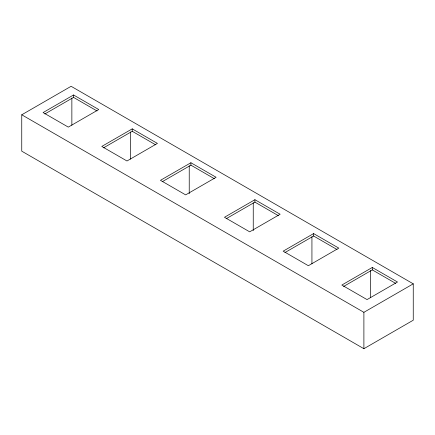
<?xml version="1.0" encoding="UTF-8"?>
<svg xmlns="http://www.w3.org/2000/svg" width="435" height="435" viewBox="0 0 435 435"><rect width="100%" height="100%" fill="white"/><g stroke="black" fill="none" stroke-linecap="round" stroke-linejoin="round"><path stroke-width="0.65" d="M21.75 114.791L71.106 86.293L413.25 283.832L413.25 320.209L363.894 348.707L21.75 151.168L21.75 114.791L363.894 312.325L413.25 283.832M73.542 94.977L43.087 112.562L68.295 127.112L98.75 109.528L73.542 94.977L73.542 97.402L44.849 113.97M132.229 128.858L101.774 146.443L126.977 160.993L157.432 143.409L132.229 128.858L132.229 131.283L103.53 147.851M190.911 162.739L160.455 180.324L185.658 194.875L216.113 177.29L190.911 162.739L190.911 165.164L162.211 181.732M254.926 199.698L224.471 217.282L249.679 231.833L280.129 214.248L254.926 199.698L254.926 202.123L226.233 218.691M313.613 233.579L283.158 251.164L308.361 265.714L338.816 248.129L313.613 233.579L313.613 236.004L284.914 252.572M372.295 267.46L341.839 285.045L367.042 299.595L397.498 282.01L372.295 267.46L372.295 269.885L343.596 286.453M73.542 97.402L96.989 110.941M132.229 131.283L155.67 144.817M190.911 165.164L214.357 178.698M254.926 202.123L278.373 215.662M313.613 236.004L337.054 249.538M372.295 269.885L395.741 283.419M370.615 270.565L370.615 297.725M363.894 312.325L363.894 348.707M311.933 236.683L311.933 263.844M253.246 202.802L253.246 230.642M189.23 165.844L189.23 193.684M130.549 131.963L130.549 159.123M71.862 98.082L71.862 125.247"/></g></svg>
